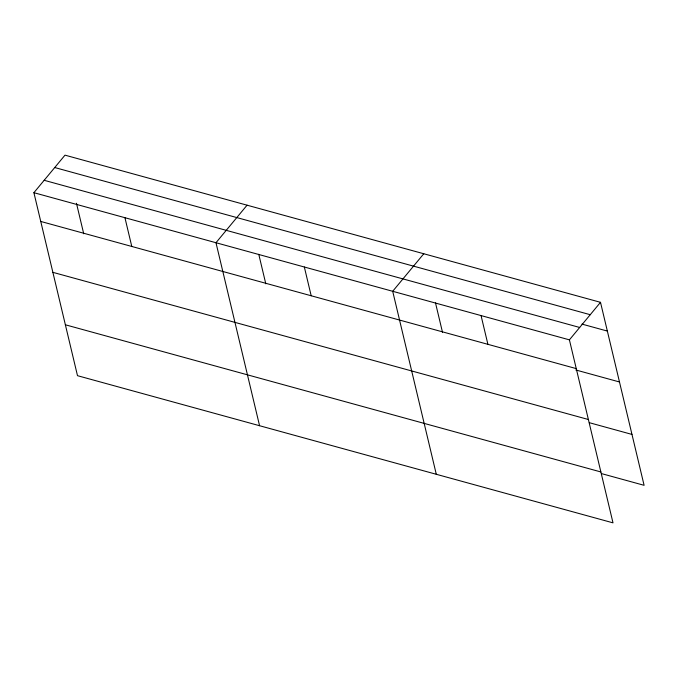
<?xml version="1.0" encoding="UTF-8"?>
<svg xmlns="http://www.w3.org/2000/svg" width="678" height="678" viewBox="0 0 678 678"><rect width="100%" height="100%" fill="white"/><g stroke="black" fill="none" stroke-linecap="round" stroke-linejoin="round"><path stroke-width="1.02" d="M600.505 302.32L569.41 339.856L613.005 522.848L77.495 375.68L33.9 192.688L64.995 155.152L600.505 302.32L644.1 485.312L601.445 473.591M247.063 205.188L215.977 242.724L259.572 425.716M423.784 253.75L392.698 291.286L436.293 474.286M54.732 167.534L590.241 314.702M581.961 324.101L607.352 331.076M44.163 180.297L579.673 327.466M33.9 192.688L569.41 339.856M40.748 221.443L576.266 368.612M575.808 369.976L619.48 381.977M52.876 272.344L588.394 419.512M589.318 422.691L631.972 434.42M65.368 324.787L600.886 471.956M481.049 315.567L487.906 344.331M435.488 302.871L442.522 332.389M304.337 267.005L311.185 295.769M258.767 254.309L265.801 283.828M124.938 217.706L131.786 246.461M76.453 203.247L83.725 233.791"/></g></svg>
